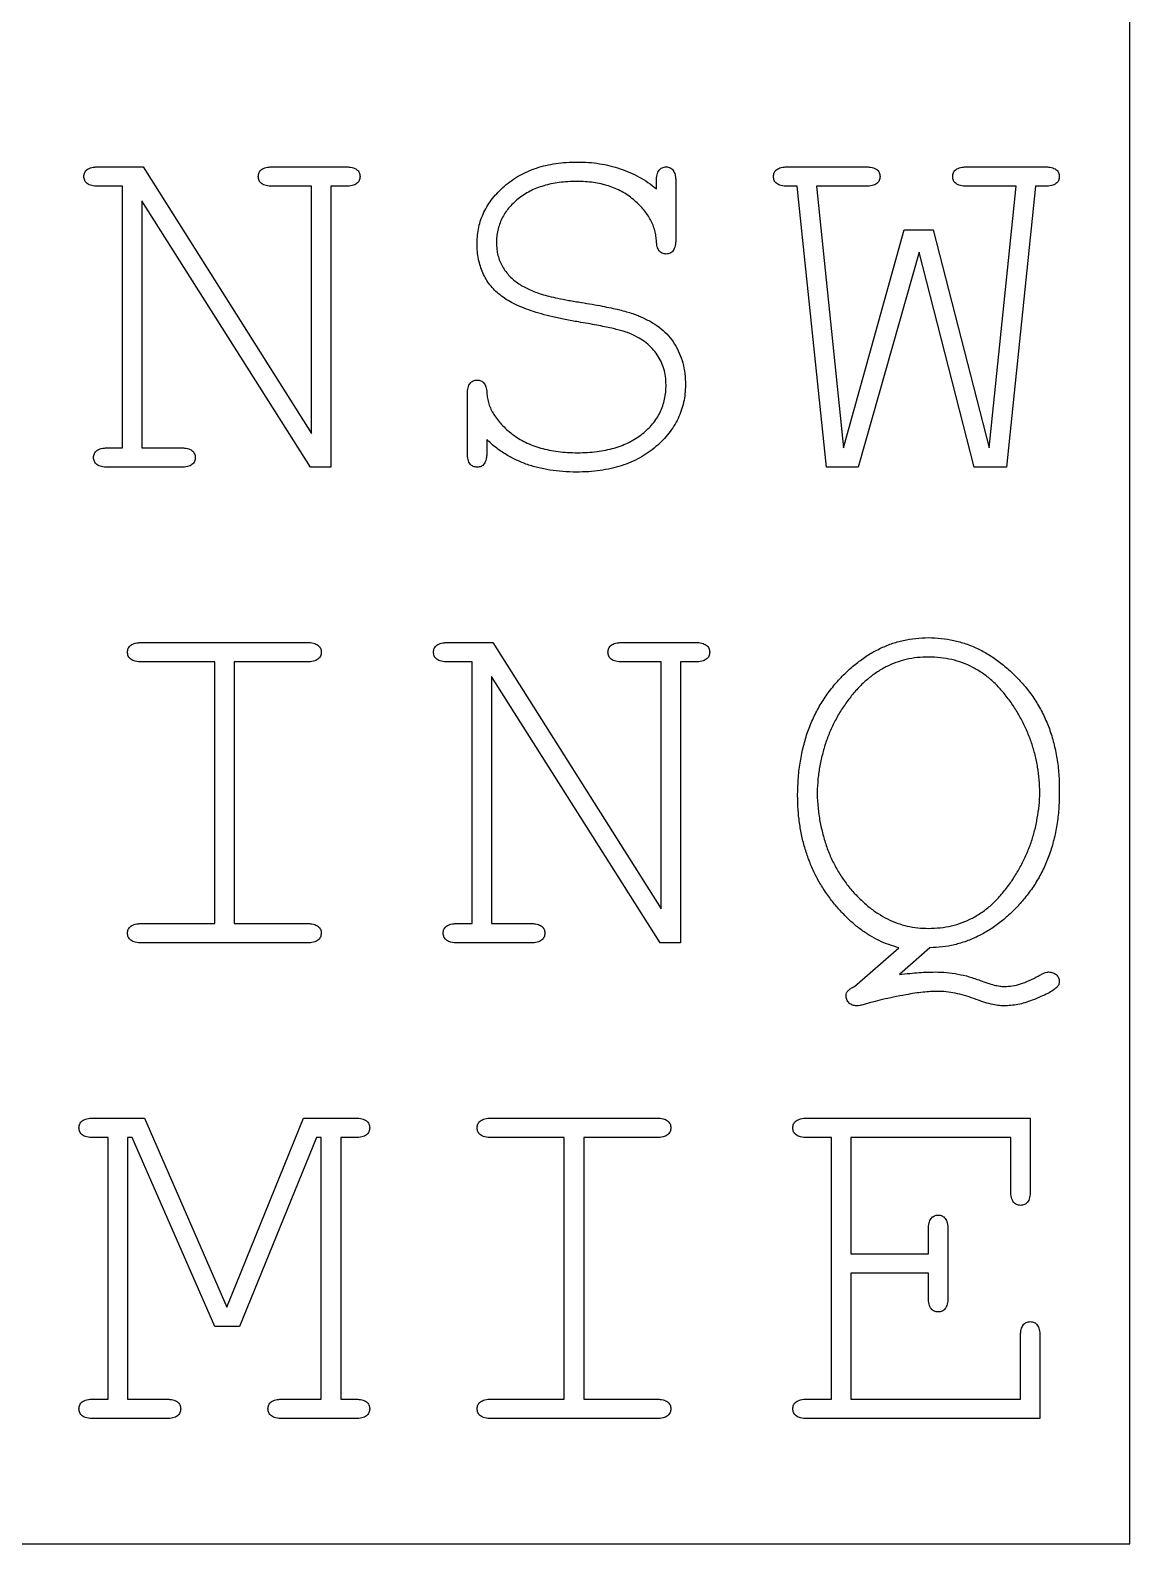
# Model space of a CAD drawing. Header units: millimetres. Extents: x -1 to 183, y -1 to 134.
# Drawn here: x 139.1 to 183, y -1 to 59.5 of the extents above; entities that cross this region are included whole.
import ezdxf

# ---------------------------------------------------------------- set-up
doc = ezdxf.new("R2010")
doc.units = ezdxf.units.MM

msp = doc.modelspace()

# ---------------------------------------------------------------- linework, layer by layer
at = {"color": 7, "linetype": 'Continuous', "lineweight": 25}
for p, q in [((183, -1), (183, 134)), ((141.806, 54), (143.597, 54)), ((143.597, 54), (150.323, 43.355)), ((148.774, 54), (151.677, 54)), ((169.348, 54), (172.445, 54)), ((176.51, 54), (179.606, 54)), ((142.774, 53.226), (141.806, 53.226)), ((142.774, 42.774), (142.774, 53.226)), ((150.323, 53.226), (148.774, 53.226)), ((150.323, 43.355), (150.323, 53.226)), ((151.097, 53.226), (151.097, 42)), ((151.677, 53.226), (151.097, 53.226)), ((164.094, 53.129), (164.094, 53.419)), ((164.868, 53.401), (164.868, 51.115)), ((169.723, 53.226), (169.348, 53.226)), ((170.882, 42), (169.723, 53.226)), ((170.495, 53.226), (171.574, 42.774)), ((172.445, 53.226), (170.495, 53.226)), ((178.46, 53.226), (176.51, 53.226)), ((177.381, 42.774), (178.46, 53.226)), ((179.234, 53.226), (178.076, 42)), ((179.606, 53.226), (179.234, 53.226)), ((143.548, 52.645), (143.548, 42.774)), ((150.274, 42), (143.548, 52.645)), ((171.574, 42.774), (173.994, 51.484)), ((173.994, 51.484), (175.155, 51.484)), ((175.155, 51.484), (177.381, 42.774)), ((174.589, 50.598), (172.155, 42)), ((176.788, 42), (174.589, 50.598)), ((156.545, 42.566), (156.545, 44.909)), ((157.319, 43.104), (157.319, 42.596)), ((142.194, 42.774), (142.774, 42.774)), ((143.548, 42.774), (145.097, 42.774)), ((145.097, 42), (142.194, 42)), ((151.097, 42), (150.274, 42)), ((172.155, 42), (170.882, 42)), ((178.076, 42), (176.788, 42)), ((143.548, 35), (150.129, 35)), ((155.771, 35), (157.561, 35)), ((157.561, 35), (164.287, 24.355)), ((162.739, 35), (165.642, 35)), ((146.452, 34.226), (143.548, 34.226)), ((146.452, 23.774), (146.452, 34.226)), ((147.226, 34.226), (147.226, 23.774)), ((150.129, 34.226), (147.226, 34.226)), ((156.739, 34.226), (155.771, 34.226)), ((156.739, 23.774), (156.739, 34.226)), ((164.287, 34.226), (162.739, 34.226)), ((164.287, 24.355), (164.287, 34.226)), ((165.061, 34.226), (165.061, 23)), ((165.642, 34.226), (165.061, 34.226)), ((157.513, 33.645), (157.513, 23.774)), ((164.239, 23), (157.513, 33.645)), ((143.548, 23.774), (146.452, 23.774)), ((147.226, 23.774), (150.129, 23.774)), ((156.158, 23.774), (156.739, 23.774)), ((157.513, 23.774), (159.061, 23.774)), ((150.129, 23), (143.548, 23)), ((159.061, 23), (156.158, 23)), ((165.061, 23), (164.239, 23)), ((172.004, 21.258), (173.779, 22.806)), ((175.019, 22.806), (173.8, 21.742)), ((141.613, 16), (143.648, 16)), ((143.648, 16), (146.935, 8.455)), ((146.935, 8.455), (150.005, 16)), ((150.005, 16), (152.065, 16)), ((157.513, 16), (164.094, 16)), ((170.123, 16), (179.026, 16)), ((179.026, 16), (179.026, 13.097)), ((142.194, 15.226), (141.613, 15.226)), ((142.194, 4.774), (142.194, 15.226)), ((142.968, 15.226), (142.968, 4.774)), ((143.161, 15.226), (142.968, 15.226)), ((146.452, 7.677), (143.161, 15.226)), ((150.516, 15.226), (147.444, 7.677)), ((150.71, 15.226), (150.516, 15.226)), ((150.71, 4.774), (150.71, 15.226)), ((151.484, 15.226), (151.484, 4.774)), ((152.065, 15.226), (151.484, 15.226)), ((160.416, 15.226), (157.513, 15.226)), ((160.416, 4.774), (160.416, 15.226)), ((161.19, 15.226), (161.19, 4.774)), ((164.094, 15.226), (161.19, 15.226)), ((171.09, 15.226), (170.123, 15.226)), ((171.09, 4.774), (171.09, 15.226)), ((171.865, 15.226), (171.865, 10.581)), ((178.252, 15.226), (171.865, 15.226)), ((178.252, 13.097), (178.252, 15.226)), ((174.961, 10.581), (174.961, 11.548)), ((175.735, 11.548), (175.735, 8.839)), ((171.865, 10.581), (174.961, 10.581)), ((171.865, 9.806), (171.865, 4.774)), ((174.961, 9.806), (171.865, 9.806)), ((174.961, 8.839), (174.961, 9.806)), ((147.444, 7.677), (146.452, 7.677)), ((178.639, 4.774), (178.639, 7.29)), ((179.413, 7.29), (179.413, 4)), ((141.613, 4.774), (142.194, 4.774)), ((142.968, 4.774), (144.516, 4.774)), ((149.161, 4.774), (150.71, 4.774)), ((151.484, 4.774), (152.065, 4.774)), ((157.513, 4.774), (160.416, 4.774)), ((161.19, 4.774), (164.094, 4.774)), ((170.123, 4.774), (171.09, 4.774)), ((171.865, 4.774), (178.639, 4.774)), ((144.516, 4), (141.613, 4)), ((152.065, 4), (149.161, 4)), ((164.094, 4), (157.513, 4)), ((179.413, 4), (170.123, 4)), ((-1, -1), (183, -1))]:
    msp.add_line(p, q, dxfattribs=at)
for points, knots in [([(141.226, 53.613), (141.232, 53.667), (141.244, 53.775), (141.337, 53.887), (141.441, 53.945), (141.545, 53.976), (141.668, 53.998), (141.758, 53.999), (141.806, 54)], [0, 0, 0, 0, 0.2042822, 0.4065661, 0.5219336, 0.6592799, 0.8153543, 1, 1, 1, 1]), ([(148.194, 53.613), (148.2, 53.667), (148.212, 53.774), (148.301, 53.886), (148.404, 53.946), (148.507, 53.976), (148.633, 53.998), (148.725, 53.999), (148.774, 54)], [0, 0, 0, 0, 0.203889, 0.403401, 0.51524, 0.652323, 0.811877, 1, 1, 1, 1]), ([(151.677, 54), (151.726, 53.999), (151.815, 53.998), (151.938, 53.977), (152.04, 53.945), (152.144, 53.886), (152.241, 53.776), (152.252, 53.667), (152.258, 53.613)], [0, 0, 0, 0, 0.184871, 0.341136, 0.474994, 0.590503, 0.795468, 1, 1, 1, 1]), ([(156.932, 50.949), (156.936, 51.058), (156.943, 51.273), (156.997, 51.59), (157.079, 51.897), (157.204, 52.19), (157.357, 52.471), (157.548, 52.74), (157.773, 52.997), (158.028, 53.242), (158.315, 53.463), (158.623, 53.662), (158.956, 53.824), (159.308, 53.963), (159.685, 54.063), (160.082, 54.139), (160.502, 54.185), (160.789, 54.191), (160.936, 54.194)], [0, 0, 0, 0, 0.056916, 0.112366, 0.167516, 0.222239, 0.27805, 0.334693, 0.393994, 0.455776, 0.519139, 0.582782, 0.646789, 0.712259, 0.779915, 0.85009, 0.923131, 1, 1, 1, 1]), ([(160.936, 54.194), (161.087, 54.191), (161.383, 54.187), (161.819, 54.132), (162.239, 54.053), (162.642, 53.932), (163.032, 53.786), (163.403, 53.599), (163.762, 53.386), (163.982, 53.215), (164.094, 53.129)], [0, 0, 0, 0, 0.132647, 0.26166, 0.386774, 0.510093, 0.63204, 0.754198, 0.875967, 1, 1, 1, 1]), ([(164.094, 53.419), (164.094, 53.468), (164.095, 53.557), (164.117, 53.68), (164.149, 53.782), (164.208, 53.886), (164.318, 53.983), (164.426, 53.994), (164.481, 54)], [0, 0, 0, 0, 0.1848712, 0.3411362, 0.4749942, 0.5905026, 0.7954683, 1, 1, 1, 1]), ([(164.481, 54), (164.535, 53.994), (164.645, 53.983), (164.754, 53.883), (164.812, 53.776), (164.845, 53.67), (164.866, 53.543), (164.867, 53.451), (164.868, 53.401)], [0, 0, 0, 0, 0.200342, 0.403535, 0.519958, 0.654655, 0.81515, 1, 1, 1, 1]), ([(168.768, 53.613), (168.774, 53.667), (168.786, 53.775), (168.879, 53.887), (168.983, 53.945), (169.087, 53.976), (169.21, 53.998), (169.3, 53.999), (169.348, 54)], [0, 0, 0, 0, 0.204282, 0.406566, 0.521934, 0.65928, 0.815354, 1, 1, 1, 1]), ([(172.445, 54), (172.494, 53.999), (172.584, 53.998), (172.708, 53.977), (172.811, 53.944), (172.915, 53.887), (173.008, 53.775), (173.02, 53.667), (173.026, 53.613)], [0, 0, 0, 0, 0.1846207, 0.3444607, 0.4781372, 0.5934891, 0.7957455, 1, 1, 1, 1]), ([(175.929, 53.613), (175.935, 53.667), (175.947, 53.775), (176.04, 53.887), (176.145, 53.945), (176.248, 53.976), (176.372, 53.998), (176.461, 53.999), (176.51, 54)], [0, 0, 0, 0, 0.204282, 0.406566, 0.521934, 0.65928, 0.815354, 1, 1, 1, 1]), ([(179.606, 54), (179.655, 53.999), (179.745, 53.998), (179.87, 53.977), (179.972, 53.944), (180.076, 53.887), (180.169, 53.775), (180.181, 53.667), (180.187, 53.613)], [0, 0, 0, 0, 0.1846207, 0.3444607, 0.4781372, 0.5934891, 0.7957455, 1, 1, 1, 1]), ([(141.806, 53.226), (141.758, 53.226), (141.668, 53.227), (141.545, 53.25), (141.441, 53.281), (141.337, 53.339), (141.244, 53.451), (141.232, 53.559), (141.226, 53.613)], [0, 0, 0, 0, 0.184646, 0.34072, 0.478066, 0.593434, 0.795718, 1, 1, 1, 1]), ([(148.774, 53.226), (148.726, 53.226), (148.636, 53.227), (148.512, 53.25), (148.409, 53.281), (148.304, 53.339), (148.211, 53.451), (148.2, 53.559), (148.194, 53.613)], [0, 0, 0, 0, 0.184646, 0.34072, 0.478066, 0.593434, 0.795718, 1, 1, 1, 1]), ([(152.258, 53.613), (152.252, 53.559), (152.241, 53.45), (152.144, 53.34), (152.04, 53.281), (151.938, 53.249), (151.815, 53.228), (151.726, 53.226), (151.677, 53.226)], [0, 0, 0, 0, 0.204532, 0.409497, 0.525006, 0.658864, 0.815129, 1, 1, 1, 1]), ([(160.915, 53.419), (160.795, 53.417), (160.562, 53.411), (160.221, 53.382), (159.899, 53.328), (159.597, 53.248), (159.311, 53.154), (159.046, 53.031), (158.8, 52.889), (158.573, 52.727), (158.372, 52.544), (158.191, 52.355), (158.042, 52.15), (157.921, 51.933), (157.821, 51.706), (157.757, 51.464), (157.711, 51.213), (157.708, 51.042), (157.706, 50.955)], [0, 0, 0, 0, 0.079482, 0.154544, 0.226316, 0.29529, 0.361575, 0.425495, 0.488009, 0.549702, 0.609739, 0.667357, 0.722767, 0.777166, 0.831599, 0.886341, 0.942529, 1, 1, 1, 1]), ([(164.094, 51.067), (164.086, 51.141), (164.072, 51.291), (164.018, 51.51), (163.943, 51.724), (163.84, 51.932), (163.71, 52.134), (163.557, 52.33), (163.375, 52.517), (163.175, 52.701), (162.952, 52.87), (162.71, 53.019), (162.452, 53.143), (162.177, 53.243), (161.886, 53.321), (161.577, 53.379), (161.252, 53.412), (161.029, 53.417), (160.915, 53.419)], [0, 0, 0, 0, 0.051857, 0.103321, 0.155028, 0.208538, 0.262959, 0.320433, 0.379971, 0.443002, 0.507559, 0.57282, 0.638469, 0.705153, 0.77434, 0.846517, 0.921343, 1, 1, 1, 1]), ([(169.348, 53.226), (169.3, 53.226), (169.21, 53.227), (169.087, 53.25), (168.983, 53.281), (168.879, 53.339), (168.786, 53.451), (168.774, 53.559), (168.768, 53.613)], [0, 0, 0, 0, 0.184646, 0.34072, 0.478066, 0.593434, 0.795718, 1, 1, 1, 1]), ([(173.026, 53.613), (173.02, 53.559), (173.008, 53.451), (172.915, 53.339), (172.811, 53.281), (172.708, 53.249), (172.584, 53.228), (172.494, 53.227), (172.445, 53.226)], [0, 0, 0, 0, 0.204255, 0.406511, 0.521863, 0.655539, 0.815379, 1, 1, 1, 1]), ([(176.51, 53.226), (176.461, 53.226), (176.372, 53.227), (176.248, 53.25), (176.145, 53.281), (176.04, 53.339), (175.947, 53.451), (175.935, 53.559), (175.929, 53.613)], [0, 0, 0, 0, 0.184646, 0.34072, 0.478066, 0.593434, 0.795718, 1, 1, 1, 1]), ([(180.187, 53.613), (180.181, 53.559), (180.169, 53.451), (180.076, 53.339), (179.972, 53.281), (179.87, 53.249), (179.745, 53.228), (179.655, 53.227), (179.606, 53.226)], [0, 0, 0, 0, 0.204255, 0.406511, 0.521863, 0.655539, 0.815379, 1, 1, 1, 1]), ([(157.849, 48.883), (157.775, 48.945), (157.63, 49.067), (157.443, 49.281), (157.284, 49.512), (157.157, 49.763), (157.056, 50.031), (156.984, 50.319), (156.941, 50.628), (156.935, 50.84), (156.932, 50.949)], [0, 0, 0, 0, 0.122527, 0.243231, 0.362099, 0.481023, 0.60234, 0.728822, 0.860441, 1, 1, 1, 1]), ([(157.706, 50.955), (157.709, 50.871), (157.715, 50.706), (157.762, 50.464), (157.837, 50.233), (157.943, 50.015), (158.078, 49.816), (158.228, 49.632), (158.403, 49.472), (158.661, 49.279), (159.031, 49.086), (159.438, 48.927), (159.821, 48.827), (160.182, 48.746), (160.615, 48.662), (160.928, 48.609), (161.097, 48.581)], [0, 0, 0, 0, 0.055163, 0.108508, 0.161585, 0.214695, 0.267318, 0.319131, 0.370767, 0.422911, 0.530973, 0.643951, 0.709932, 0.790884, 0.887553, 1, 1, 1, 1]), ([(164.481, 50.516), (164.429, 50.522), (164.324, 50.535), (164.216, 50.625), (164.159, 50.724), (164.121, 50.82), (164.103, 50.937), (164.097, 51.021), (164.094, 51.067)], [0, 0, 0, 0, 0.205908, 0.411934, 0.529194, 0.662891, 0.818297, 1, 1, 1, 1]), ([(164.868, 51.115), (164.867, 51.065), (164.866, 50.973), (164.845, 50.846), (164.812, 50.74), (164.755, 50.633), (164.643, 50.537), (164.535, 50.523), (164.481, 50.516)], [0, 0, 0, 0, 0.185149, 0.345903, 0.480818, 0.597428, 0.798519, 1, 1, 1, 1]), ([(160.979, 47.806), (160.801, 47.836), (160.458, 47.894), (159.964, 48), (159.511, 48.117), (159.099, 48.247), (158.727, 48.386), (158.395, 48.535), (158.101, 48.696), (157.93, 48.823), (157.849, 48.883)], [0, 0, 0, 0, 0.16175, 0.312645, 0.452924, 0.582024, 0.700035, 0.809399, 0.909092, 1, 1, 1, 1]), ([(161.097, 48.581), (161.242, 48.558), (161.52, 48.515), (161.917, 48.443), (162.277, 48.365), (162.602, 48.296), (162.89, 48.22), (163.14, 48.141), (163.355, 48.065), (163.482, 48.006), (163.54, 47.979)], [0, 0, 0, 0, 0.174713, 0.334277, 0.479963, 0.612514, 0.729051, 0.833258, 0.923848, 1, 1, 1, 1]), ([(163.074, 47.326), (163.028, 47.344), (162.926, 47.385), (162.752, 47.443), (162.543, 47.499), (162.298, 47.556), (162.017, 47.616), (161.702, 47.68), (161.352, 47.742), (161.107, 47.784), (160.979, 47.806)], [0, 0, 0, 0, 0.069353, 0.15371, 0.254192, 0.371003, 0.504561, 0.653524, 0.819036, 1, 1, 1, 1]), ([(163.54, 47.979), (163.674, 47.915), (163.936, 47.79), (164.287, 47.546), (164.586, 47.258), (164.829, 46.928), (165.02, 46.563), (165.158, 46.166), (165.24, 45.738), (165.25, 45.442), (165.255, 45.29)], [0, 0, 0, 0, 0.131059, 0.255839, 0.376152, 0.495866, 0.616587, 0.73828, 0.866152, 1, 1, 1, 1]), ([(164.481, 45.296), (164.477, 45.406), (164.469, 45.621), (164.402, 45.934), (164.287, 46.226), (164.134, 46.501), (163.93, 46.749), (163.69, 46.977), (163.399, 47.17), (163.185, 47.273), (163.074, 47.326)], [0, 0, 0, 0, 0.124657, 0.245969, 0.363397, 0.482547, 0.603788, 0.728466, 0.860403, 1, 1, 1, 1]), ([(156.545, 44.909), (156.546, 44.958), (156.547, 45.047), (156.569, 45.17), (156.6, 45.272), (156.66, 45.373), (156.77, 45.466), (156.878, 45.478), (156.932, 45.484)], [0, 0, 0, 0, 0.185941, 0.34311, 0.477742, 0.590583, 0.794285, 1, 1, 1, 1]), ([(156.932, 45.484), (156.984, 45.478), (157.086, 45.468), (157.195, 45.386), (157.257, 45.296), (157.29, 45.207), (157.315, 45.101), (157.318, 45.023), (157.319, 44.982)], [0, 0, 0, 0, 0.21651, 0.426295, 0.545261, 0.672998, 0.825444, 1, 1, 1, 1]), ([(157.319, 44.982), (157.327, 44.907), (157.341, 44.757), (157.397, 44.535), (157.482, 44.318), (157.599, 44.109), (157.742, 43.903), (157.912, 43.701), (158.114, 43.509), (158.339, 43.318), (158.591, 43.145), (158.866, 42.991), (159.162, 42.866), (159.479, 42.763), (159.816, 42.682), (160.173, 42.62), (160.553, 42.588), (160.812, 42.583), (160.945, 42.581)], [0, 0, 0, 0, 0.047286, 0.09498, 0.143393, 0.19336, 0.245795, 0.300701, 0.359018, 0.42115, 0.485902, 0.55121, 0.618843, 0.688249, 0.760713, 0.836632, 0.91623, 1, 1, 1, 1]), ([(165.255, 45.29), (165.251, 45.172), (165.244, 44.939), (165.189, 44.594), (165.094, 44.265), (164.968, 43.946), (164.797, 43.645), (164.596, 43.353), (164.352, 43.079), (164.077, 42.819), (163.773, 42.58), (163.438, 42.374), (163.077, 42.199), (162.691, 42.053), (162.28, 41.941), (161.844, 41.864), (161.382, 41.814), (161.065, 41.809), (160.903, 41.806)], [0, 0, 0, 0, 0.05688, 0.112434, 0.167454, 0.221909, 0.276895, 0.333733, 0.39256, 0.45335, 0.515606, 0.578393, 0.642666, 0.708583, 0.776545, 0.847589, 0.921795, 1, 1, 1, 1]), ([(160.945, 42.581), (161.079, 42.583), (161.338, 42.587), (161.716, 42.625), (162.073, 42.681), (162.408, 42.762), (162.722, 42.868), (163.014, 42.998), (163.284, 43.153), (163.533, 43.328), (163.755, 43.523), (163.948, 43.734), (164.112, 43.959), (164.251, 44.198), (164.353, 44.455), (164.425, 44.724), (164.472, 45.005), (164.478, 45.198), (164.481, 45.296)], [0, 0, 0, 0, 0.079794, 0.15567, 0.22729, 0.296315, 0.362045, 0.425603, 0.487583, 0.54827, 0.607783, 0.664238, 0.71959, 0.774525, 0.829279, 0.884393, 0.941312, 1, 1, 1, 1]), ([(160.903, 41.806), (160.72, 41.81), (160.364, 41.818), (159.844, 41.88), (159.352, 41.979), (158.887, 42.12), (158.453, 42.307), (158.044, 42.528), (157.662, 42.791), (157.434, 42.999), (157.319, 43.104)], [0, 0, 0, 0, 0.140105, 0.273273, 0.401151, 0.524952, 0.645204, 0.763233, 0.881032, 1, 1, 1, 1]), ([(141.613, 42.387), (141.619, 42.441), (141.631, 42.549), (141.724, 42.661), (141.828, 42.719), (141.93, 42.751), (142.055, 42.772), (142.145, 42.773), (142.194, 42.774)], [0, 0, 0, 0, 0.2042545, 0.4065109, 0.5218628, 0.6555393, 0.8153793, 1, 1, 1, 1]), ([(142.194, 42), (142.145, 42.001), (142.055, 42.002), (141.931, 42.023), (141.827, 42.055), (141.724, 42.118), (141.633, 42.229), (141.619, 42.335), (141.613, 42.387)], [0, 0, 0, 0, 0.18509, 0.345337, 0.479354, 0.596972, 0.802758, 1, 1, 1, 1]), ([(145.097, 42.774), (145.145, 42.773), (145.236, 42.772), (145.36, 42.751), (145.463, 42.719), (145.567, 42.661), (145.659, 42.549), (145.671, 42.441), (145.677, 42.387)], [0, 0, 0, 0, 0.1846207, 0.3444607, 0.4781372, 0.5934891, 0.7957455, 1, 1, 1, 1]), ([(145.677, 42.387), (145.671, 42.335), (145.658, 42.229), (145.566, 42.118), (145.464, 42.055), (145.36, 42.023), (145.236, 42.002), (145.145, 42.001), (145.097, 42)], [0, 0, 0, 0, 0.197242, 0.4030284, 0.5206464, 0.654663, 0.8149097, 1, 1, 1, 1]), ([(156.932, 42), (156.88, 42.007), (156.775, 42.02), (156.662, 42.108), (156.601, 42.21), (156.568, 42.311), (156.547, 42.432), (156.546, 42.519), (156.545, 42.566)], [0, 0, 0, 0, 0.200756, 0.407808, 0.527521, 0.660211, 0.819448, 1, 1, 1, 1]), ([(157.319, 42.596), (157.319, 42.546), (157.317, 42.454), (157.296, 42.327), (157.264, 42.221), (157.207, 42.114), (157.095, 42.018), (156.987, 42.006), (156.932, 42)], [0, 0, 0, 0, 0.1853, 0.346185, 0.48121, 0.597916, 0.799171, 1, 1, 1, 1]), ([(169.735, 28.94), (169.742, 29.165), (169.755, 29.605), (169.834, 30.248), (169.963, 30.86), (170.132, 31.443), (170.358, 31.991), (170.628, 32.51), (170.951, 32.995), (171.314, 33.446), (171.709, 33.854), (172.127, 34.211), (172.559, 34.516), (173.011, 34.761), (173.474, 34.958), (173.956, 35.093), (174.453, 35.179), (174.791, 35.189), (174.961, 35.194)], [0, 0, 0, 0, 0.074607, 0.145993, 0.214623, 0.281563, 0.346918, 0.411051, 0.475198, 0.53961, 0.602954, 0.663168, 0.721489, 0.777878, 0.833308, 0.888215, 0.943436, 1, 1, 1, 1]), ([(174.961, 35.194), (175.132, 35.188), (175.47, 35.178), (175.97, 35.094), (176.453, 34.956), (176.923, 34.769), (177.374, 34.52), (177.813, 34.223), (178.232, 33.866), (178.635, 33.463), (179.01, 33.022), (179.33, 32.536), (179.604, 32.024), (179.826, 31.479), (179.995, 30.902), (180.111, 30.294), (180.185, 29.657), (180.186, 29.222), (180.187, 29)], [0, 0, 0, 0, 0.0567196, 0.1124231, 0.1678041, 0.223442, 0.2802803, 0.338657, 0.3995481, 0.4630595, 0.5277692, 0.5918133, 0.6559835, 0.7207713, 0.7871569, 0.8554482, 0.9262493, 1, 1, 1, 1]), ([(142.968, 34.613), (142.974, 34.667), (142.986, 34.775), (143.079, 34.887), (143.183, 34.945), (143.287, 34.976), (143.41, 34.998), (143.5, 34.999), (143.548, 35)], [0, 0, 0, 0, 0.204282, 0.406566, 0.521934, 0.65928, 0.815354, 1, 1, 1, 1]), ([(143.548, 34.226), (143.5, 34.226), (143.41, 34.227), (143.287, 34.25), (143.183, 34.281), (143.079, 34.339), (142.986, 34.451), (142.974, 34.559), (142.968, 34.613)], [0, 0, 0, 0, 0.1846457, 0.3407201, 0.4780664, 0.5934339, 0.7957178, 1, 1, 1, 1]), ([(150.129, 35), (150.178, 34.999), (150.267, 34.998), (150.39, 34.977), (150.492, 34.945), (150.596, 34.886), (150.692, 34.776), (150.704, 34.667), (150.71, 34.613)], [0, 0, 0, 0, 0.184871, 0.341136, 0.474994, 0.590503, 0.795468, 1, 1, 1, 1]), ([(150.71, 34.613), (150.704, 34.559), (150.692, 34.45), (150.596, 34.34), (150.492, 34.281), (150.39, 34.249), (150.267, 34.228), (150.178, 34.226), (150.129, 34.226)], [0, 0, 0, 0, 0.204532, 0.409497, 0.525006, 0.658864, 0.815129, 1, 1, 1, 1]), ([(155.19, 34.613), (155.196, 34.667), (155.208, 34.775), (155.301, 34.887), (155.406, 34.945), (155.509, 34.976), (155.633, 34.998), (155.722, 34.999), (155.771, 35)], [0, 0, 0, 0, 0.204282, 0.406566, 0.521934, 0.65928, 0.815354, 1, 1, 1, 1]), ([(155.771, 34.226), (155.722, 34.226), (155.633, 34.227), (155.509, 34.25), (155.406, 34.281), (155.301, 34.339), (155.208, 34.451), (155.196, 34.559), (155.19, 34.613)], [0, 0, 0, 0, 0.184646, 0.34072, 0.478066, 0.593434, 0.795718, 1, 1, 1, 1]), ([(162.158, 34.613), (162.164, 34.667), (162.176, 34.774), (162.266, 34.886), (162.368, 34.946), (162.472, 34.976), (162.598, 34.998), (162.689, 34.999), (162.739, 35)], [0, 0, 0, 0, 0.203889, 0.403401, 0.51524, 0.652323, 0.811877, 1, 1, 1, 1]), ([(162.739, 34.226), (162.69, 34.226), (162.601, 34.227), (162.477, 34.25), (162.374, 34.281), (162.269, 34.339), (162.176, 34.451), (162.164, 34.559), (162.158, 34.613)], [0, 0, 0, 0, 0.184646, 0.34072, 0.478066, 0.593434, 0.795718, 1, 1, 1, 1]), ([(165.642, 35), (165.69, 34.999), (165.78, 34.998), (165.903, 34.977), (166.005, 34.945), (166.109, 34.886), (166.205, 34.776), (166.217, 34.667), (166.223, 34.613)], [0, 0, 0, 0, 0.184871, 0.341136, 0.474994, 0.590503, 0.795468, 1, 1, 1, 1]), ([(166.223, 34.613), (166.217, 34.559), (166.205, 34.45), (166.109, 34.34), (166.005, 34.281), (165.903, 34.249), (165.78, 34.228), (165.69, 34.226), (165.642, 34.226)], [0, 0, 0, 0, 0.204532, 0.409497, 0.525006, 0.658864, 0.815129, 1, 1, 1, 1]), ([(174.961, 34.419), (174.811, 34.415), (174.513, 34.407), (174.076, 34.328), (173.658, 34.204), (173.258, 34.03), (172.876, 33.805), (172.513, 33.529), (172.168, 33.205), (171.847, 32.833), (171.555, 32.428), (171.292, 32), (171.069, 31.551), (170.879, 31.081), (170.733, 30.588), (170.617, 30.077), (170.541, 29.545), (170.52, 29.184), (170.51, 29)], [0, 0, 0, 0, 0.058241, 0.115287, 0.171103, 0.226865, 0.283899, 0.342135, 0.40316, 0.466792, 0.531905, 0.596368, 0.660953, 0.726113, 0.792173, 0.859783, 0.928782, 1, 1, 1, 1]), ([(179.413, 29), (179.406, 29.173), (179.394, 29.514), (179.329, 30.019), (179.225, 30.51), (179.087, 30.989), (178.908, 31.452), (178.692, 31.902), (178.44, 32.339), (178.153, 32.757), (177.84, 33.147), (177.498, 33.489), (177.128, 33.774), (176.74, 34.013), (176.327, 34.196), (175.892, 34.327), (175.434, 34.403), (175.121, 34.414), (174.961, 34.419)], [0, 0, 0, 0, 0.066664, 0.131803, 0.196245, 0.260309, 0.324149, 0.388053, 0.452759, 0.518844, 0.583598, 0.645537, 0.705187, 0.763542, 0.821055, 0.879188, 0.93839, 1, 1, 1, 1]), ([(173.779, 22.806), (173.645, 22.845), (173.376, 22.922), (172.988, 23.089), (172.612, 23.291), (172.25, 23.537), (171.898, 23.816), (171.567, 24.145), (171.241, 24.504), (170.936, 24.902), (170.651, 25.327), (170.407, 25.782), (170.2, 26.257), (170.03, 26.752), (169.897, 27.269), (169.804, 27.808), (169.745, 28.367), (169.739, 28.747), (169.735, 28.94)], [0, 0, 0, 0, 0.053017, 0.106305, 0.160366, 0.215367, 0.272395, 0.331256, 0.392639, 0.456625, 0.521945, 0.587333, 0.652608, 0.718716, 0.786443, 0.855368, 0.926702, 1, 1, 1, 1]), ([(170.51, 29), (170.52, 28.805), (170.54, 28.423), (170.619, 27.865), (170.738, 27.334), (170.891, 26.83), (171.084, 26.353), (171.32, 25.907), (171.589, 25.484), (171.895, 25.094), (172.23, 24.743), (172.577, 24.431), (172.942, 24.17), (173.318, 23.953), (173.709, 23.784), (174.114, 23.666), (174.533, 23.595), (174.818, 23.585), (174.961, 23.581)], [0, 0, 0, 0, 0.075457, 0.147945, 0.217884, 0.285625, 0.351761, 0.416494, 0.480877, 0.545334, 0.608246, 0.668208, 0.725798, 0.781536, 0.835881, 0.889946, 0.94452, 1, 1, 1, 1]), ([(174.961, 23.581), (175.119, 23.586), (175.429, 23.597), (175.882, 23.673), (176.313, 23.805), (176.721, 23.987), (177.108, 24.223), (177.474, 24.509), (177.812, 24.851), (178.127, 25.237), (178.413, 25.655), (178.664, 26.093), (178.884, 26.542), (179.065, 27.007), (179.209, 27.486), (179.312, 27.979), (179.389, 28.485), (179.405, 28.827), (179.413, 29)], [0, 0, 0, 0, 0.060968, 0.119917, 0.177433, 0.234718, 0.292666, 0.352142, 0.413942, 0.478538, 0.544771, 0.60962, 0.673837, 0.738323, 0.802266, 0.867314, 0.933142, 1, 1, 1, 1]), ([(180.187, 29), (180.183, 28.781), (180.174, 28.351), (180.101, 27.72), (179.976, 27.121), (179.807, 26.549), (179.586, 26.008), (179.316, 25.495), (178.992, 25.017), (178.63, 24.569), (178.233, 24.166), (177.821, 23.807), (177.389, 23.508), (176.946, 23.255), (176.484, 23.062), (176.009, 22.918), (175.519, 22.828), (175.186, 22.814), (175.019, 22.806)], [0, 0, 0, 0, 0.073456, 0.144285, 0.212685, 0.278719, 0.344113, 0.408426, 0.472788, 0.537718, 0.601588, 0.662276, 0.720833, 0.777478, 0.833269, 0.888383, 0.943723, 1, 1, 1, 1]), ([(142.968, 23.387), (142.974, 23.441), (142.986, 23.549), (143.079, 23.661), (143.183, 23.719), (143.287, 23.75), (143.41, 23.773), (143.5, 23.774), (143.548, 23.774)], [0, 0, 0, 0, 0.204282, 0.406566, 0.521934, 0.65928, 0.815354, 1, 1, 1, 1]), ([(150.129, 23.774), (150.178, 23.774), (150.267, 23.772), (150.39, 23.751), (150.492, 23.719), (150.596, 23.66), (150.692, 23.55), (150.704, 23.441), (150.71, 23.387)], [0, 0, 0, 0, 0.184871, 0.341136, 0.474994, 0.590503, 0.795468, 1, 1, 1, 1]), ([(155.577, 23.387), (155.583, 23.441), (155.595, 23.549), (155.688, 23.661), (155.792, 23.719), (155.895, 23.751), (156.019, 23.772), (156.11, 23.773), (156.158, 23.774)], [0, 0, 0, 0, 0.204255, 0.406511, 0.521863, 0.655539, 0.815379, 1, 1, 1, 1]), ([(159.061, 23.774), (159.11, 23.773), (159.2, 23.772), (159.324, 23.751), (159.427, 23.719), (159.531, 23.661), (159.624, 23.549), (159.636, 23.441), (159.642, 23.387)], [0, 0, 0, 0, 0.184621, 0.344461, 0.478137, 0.593489, 0.795745, 1, 1, 1, 1]), ([(143.548, 23), (143.5, 23.001), (143.41, 23.001), (143.287, 23.024), (143.182, 23.054), (143.079, 23.118), (142.988, 23.229), (142.974, 23.335), (142.968, 23.387)], [0, 0, 0, 0, 0.185116, 0.341587, 0.479283, 0.596917, 0.802731, 1, 1, 1, 1]), ([(150.71, 23.387), (150.703, 23.335), (150.69, 23.228), (150.596, 23.118), (150.493, 23.055), (150.39, 23.024), (150.267, 23.002), (150.178, 23.001), (150.129, 23)], [0, 0, 0, 0, 0.197517, 0.405997, 0.523779, 0.657983, 0.814651, 1, 1, 1, 1]), ([(156.158, 23), (156.11, 23.001), (156.019, 23.002), (155.895, 23.023), (155.791, 23.055), (155.689, 23.118), (155.597, 23.229), (155.584, 23.335), (155.577, 23.387)], [0, 0, 0, 0, 0.18509, 0.345337, 0.479354, 0.596972, 0.802758, 1, 1, 1, 1]), ([(159.642, 23.387), (159.635, 23.335), (159.622, 23.229), (159.531, 23.118), (159.428, 23.055), (159.324, 23.023), (159.2, 23.002), (159.11, 23.001), (159.061, 23)], [0, 0, 0, 0, 0.197242, 0.403028, 0.520646, 0.654663, 0.81491, 1, 1, 1, 1]), ([(173.8, 21.742), (173.938, 21.757), (174.201, 21.785), (174.577, 21.815), (174.915, 21.835), (175.128, 21.837), (175.227, 21.839)], [0, 0, 0, 0, 0.290966, 0.553809, 0.790786, 1, 1, 1, 1]), ([(175.227, 21.839), (175.38, 21.835), (175.685, 21.827), (176.139, 21.76), (176.591, 21.656), (176.883, 21.552), (177.03, 21.5)], [0, 0, 0, 0, 0.247945, 0.496384, 0.745839, 1, 1, 1, 1]), ([(179.343, 21.678), (179.388, 21.702), (179.471, 21.745), (179.585, 21.797), (179.679, 21.832), (179.736, 21.837), (179.761, 21.839)], [0, 0, 0, 0, 0.3393433, 0.6188732, 0.8375922, 1, 1, 1, 1]), ([(179.761, 21.839), (179.818, 21.834), (179.929, 21.825), (180.071, 21.742), (180.172, 21.615), (180.182, 21.511), (180.187, 21.458)], [0, 0, 0, 0, 0.269241, 0.515946, 0.753295, 1, 1, 1, 1]), ([(171.671, 20.91), (171.676, 20.942), (171.685, 21.012), (171.758, 21.104), (171.864, 21.19), (171.954, 21.234), (172.004, 21.258)], [0, 0, 0, 0, 0.190263, 0.409496, 0.673186, 1, 1, 1, 1]), ([(177.03, 21.5), (177.128, 21.463), (177.311, 21.395), (177.572, 21.32), (177.796, 21.269), (177.935, 21.262), (177.998, 21.258)], [0, 0, 0, 0, 0.314076, 0.584382, 0.812267, 1, 1, 1, 1]), ([(177.998, 21.258), (178.102, 21.264), (178.318, 21.276), (178.648, 21.361), (178.996, 21.491), (179.224, 21.614), (179.343, 21.678)], [0, 0, 0, 0, 0.219548, 0.455433, 0.714154, 1, 1, 1, 1]), ([(180.084, 21.222), (180.038, 21.182), (179.929, 21.089), (179.713, 20.971), (179.433, 20.841), (179.221, 20.757), (179.104, 20.711)], [0, 0, 0, 0, 0.16453, 0.385364, 0.661811, 1, 1, 1, 1]), ([(180.187, 21.458), (180.183, 21.414), (180.175, 21.323), (180.115, 21.256), (180.084, 21.222)], [0, 0, 0, 0, 0.490523, 1, 1, 1, 1]), ([(172.094, 20.484), (172.039, 20.49), (171.929, 20.501), (171.787, 20.592), (171.685, 20.734), (171.676, 20.85), (171.671, 20.91)], [0, 0, 0, 0, 0.248029, 0.487395, 0.734187, 1, 1, 1, 1]), ([(174.06, 20.928), (173.896, 20.897), (173.582, 20.837), (173.139, 20.741), (172.747, 20.645), (172.504, 20.574), (172.391, 20.541)], [0, 0, 0, 0, 0.2930133, 0.5583876, 0.7928346, 1, 1, 1, 1]), ([(175.306, 21.065), (175.217, 21.062), (175.029, 21.058), (174.733, 21.032), (174.406, 20.99), (174.179, 20.95), (174.06, 20.928)], [0, 0, 0, 0, 0.21219, 0.449141, 0.711582, 1, 1, 1, 1]), ([(177.973, 20.484), (177.895, 20.488), (177.721, 20.497), (177.442, 20.557), (177.122, 20.647), (176.774, 20.777), (176.408, 20.906), (176.035, 20.996), (175.669, 21.054), (175.426, 21.061), (175.306, 21.065)], [0, 0, 0, 0, 0.086223, 0.189546, 0.310965, 0.450053, 0.595393, 0.734935, 0.868675, 1, 1, 1, 1]), ([(179.104, 20.711), (179.009, 20.675), (178.823, 20.607), (178.537, 20.538), (178.255, 20.494), (178.066, 20.487), (177.973, 20.484)], [0, 0, 0, 0, 0.262209, 0.51199, 0.759777, 1, 1, 1, 1]), ([(172.391, 20.541), (172.333, 20.525), (172.235, 20.498), (172.135, 20.488), (172.094, 20.484)], [0, 0, 0, 0, 0.596794, 1, 1, 1, 1]), ([(141.032, 15.613), (141.038, 15.667), (141.05, 15.775), (141.143, 15.887), (141.248, 15.945), (141.351, 15.976), (141.475, 15.998), (141.564, 15.999), (141.613, 16)], [0, 0, 0, 0, 0.204282, 0.406566, 0.521934, 0.65928, 0.815354, 1, 1, 1, 1]), ([(152.065, 16), (152.113, 15.999), (152.203, 15.998), (152.328, 15.977), (152.43, 15.944), (152.534, 15.887), (152.627, 15.775), (152.639, 15.667), (152.645, 15.613)], [0, 0, 0, 0, 0.184621, 0.344461, 0.478137, 0.593489, 0.795745, 1, 1, 1, 1]), ([(156.932, 15.613), (156.938, 15.667), (156.95, 15.775), (157.043, 15.887), (157.148, 15.945), (157.251, 15.976), (157.375, 15.998), (157.464, 15.999), (157.513, 16)], [0, 0, 0, 0, 0.204282, 0.406566, 0.521934, 0.65928, 0.815354, 1, 1, 1, 1]), ([(164.094, 16), (164.142, 15.999), (164.232, 15.998), (164.355, 15.977), (164.456, 15.945), (164.56, 15.886), (164.657, 15.776), (164.668, 15.667), (164.674, 15.613)], [0, 0, 0, 0, 0.1848712, 0.3411362, 0.4749942, 0.5905026, 0.7954683, 1, 1, 1, 1]), ([(169.542, 15.613), (169.548, 15.667), (169.56, 15.775), (169.653, 15.887), (169.757, 15.945), (169.861, 15.976), (169.985, 15.998), (170.074, 15.999), (170.123, 16)], [0, 0, 0, 0, 0.204282, 0.406566, 0.521934, 0.65928, 0.815354, 1, 1, 1, 1]), ([(141.613, 15.226), (141.564, 15.226), (141.475, 15.227), (141.351, 15.25), (141.248, 15.281), (141.143, 15.339), (141.05, 15.451), (141.038, 15.559), (141.032, 15.613)], [0, 0, 0, 0, 0.184646, 0.34072, 0.478066, 0.593434, 0.795718, 1, 1, 1, 1]), ([(152.645, 15.613), (152.639, 15.559), (152.627, 15.451), (152.534, 15.339), (152.43, 15.281), (152.328, 15.249), (152.203, 15.228), (152.113, 15.227), (152.065, 15.226)], [0, 0, 0, 0, 0.204255, 0.406511, 0.521863, 0.655539, 0.815379, 1, 1, 1, 1]), ([(157.513, 15.226), (157.464, 15.226), (157.375, 15.227), (157.251, 15.25), (157.148, 15.281), (157.043, 15.339), (156.95, 15.451), (156.938, 15.559), (156.932, 15.613)], [0, 0, 0, 0, 0.184646, 0.34072, 0.478066, 0.593434, 0.795718, 1, 1, 1, 1]), ([(164.674, 15.613), (164.668, 15.559), (164.657, 15.45), (164.56, 15.34), (164.456, 15.281), (164.355, 15.249), (164.232, 15.228), (164.142, 15.226), (164.094, 15.226)], [0, 0, 0, 0, 0.204532, 0.409497, 0.525006, 0.658864, 0.815129, 1, 1, 1, 1]), ([(170.123, 15.226), (170.074, 15.226), (169.985, 15.227), (169.861, 15.25), (169.757, 15.281), (169.653, 15.339), (169.56, 15.451), (169.548, 15.559), (169.542, 15.613)], [0, 0, 0, 0, 0.184646, 0.34072, 0.478066, 0.593434, 0.795718, 1, 1, 1, 1]), ([(178.639, 12.516), (178.585, 12.522), (178.477, 12.534), (178.365, 12.627), (178.306, 12.732), (178.276, 12.835), (178.253, 12.959), (178.252, 13.048), (178.252, 13.097)], [0, 0, 0, 0, 0.204282, 0.406566, 0.521934, 0.65928, 0.815354, 1, 1, 1, 1]), ([(179.026, 13.097), (179.025, 13.048), (179.024, 12.959), (179.002, 12.835), (178.971, 12.732), (178.912, 12.627), (178.801, 12.534), (178.693, 12.522), (178.639, 12.516)], [0, 0, 0, 0, 0.1846457, 0.3407201, 0.4780664, 0.5934339, 0.7957178, 1, 1, 1, 1]), ([(174.961, 11.548), (174.962, 11.597), (174.963, 11.686), (174.985, 11.809), (175.016, 11.912), (175.08, 12.015), (175.191, 12.111), (175.3, 12.123), (175.354, 12.129)], [0, 0, 0, 0, 0.183961, 0.339457, 0.472656, 0.589556, 0.796475, 1, 1, 1, 1]), ([(175.354, 12.129), (175.407, 12.123), (175.513, 12.111), (175.618, 12.013), (175.681, 11.912), (175.712, 11.809), (175.734, 11.686), (175.735, 11.597), (175.735, 11.548)], [0, 0, 0, 0, 0.198697, 0.402448, 0.520934, 0.655939, 0.813544, 1, 1, 1, 1]), ([(175.354, 8.258), (175.3, 8.264), (175.192, 8.276), (175.079, 8.369), (175.015, 8.473), (174.986, 8.577), (174.963, 8.701), (174.962, 8.79), (174.961, 8.839)], [0, 0, 0, 0, 0.203271, 0.407546, 0.524301, 0.660967, 0.816269, 1, 1, 1, 1]), ([(175.735, 8.839), (175.735, 8.79), (175.734, 8.701), (175.711, 8.577), (175.681, 8.473), (175.618, 8.371), (175.512, 8.276), (175.407, 8.264), (175.354, 8.258)], [0, 0, 0, 0, 0.186233, 0.34365, 0.482177, 0.600522, 0.80154, 1, 1, 1, 1]), ([(178.639, 7.29), (178.639, 7.339), (178.64, 7.428), (178.662, 7.551), (178.694, 7.653), (178.753, 7.757), (178.863, 7.854), (178.971, 7.865), (179.026, 7.871)], [0, 0, 0, 0, 0.184871, 0.341136, 0.474994, 0.590503, 0.795468, 1, 1, 1, 1]), ([(179.026, 7.871), (179.08, 7.865), (179.189, 7.854), (179.299, 7.757), (179.357, 7.653), (179.39, 7.551), (179.411, 7.428), (179.412, 7.339), (179.413, 7.29)], [0, 0, 0, 0, 0.204532, 0.409497, 0.525006, 0.658864, 0.815129, 1, 1, 1, 1]), ([(141.032, 4.387), (141.038, 4.441), (141.05, 4.549), (141.143, 4.661), (141.248, 4.719), (141.351, 4.75), (141.475, 4.773), (141.564, 4.774), (141.613, 4.774)], [0, 0, 0, 0, 0.204282, 0.406566, 0.521934, 0.65928, 0.815354, 1, 1, 1, 1]), ([(141.613, 4), (141.564, 4.001), (141.475, 4.001), (141.351, 4.024), (141.247, 4.054), (141.143, 4.118), (141.052, 4.229), (141.039, 4.335), (141.032, 4.387)], [0, 0, 0, 0, 0.185116, 0.341587, 0.479283, 0.596917, 0.802731, 1, 1, 1, 1]), ([(144.516, 4.774), (144.565, 4.774), (144.654, 4.772), (144.777, 4.751), (144.879, 4.719), (144.983, 4.66), (145.079, 4.55), (145.091, 4.441), (145.097, 4.387)], [0, 0, 0, 0, 0.1848712, 0.3411362, 0.4749942, 0.5905026, 0.7954683, 1, 1, 1, 1]), ([(145.097, 4.387), (145.09, 4.335), (145.077, 4.228), (144.983, 4.118), (144.88, 4.055), (144.777, 4.024), (144.654, 4.002), (144.565, 4.001), (144.516, 4)], [0, 0, 0, 0, 0.197517, 0.405997, 0.523779, 0.657983, 0.814651, 1, 1, 1, 1]), ([(148.581, 4.387), (148.587, 4.441), (148.599, 4.549), (148.692, 4.661), (148.795, 4.719), (148.898, 4.751), (149.022, 4.772), (149.113, 4.773), (149.161, 4.774)], [0, 0, 0, 0, 0.204255, 0.406511, 0.521863, 0.655539, 0.815379, 1, 1, 1, 1]), ([(149.161, 4), (149.114, 4.001), (149.025, 4.002), (148.903, 4.024), (148.798, 4.054), (148.695, 4.118), (148.6, 4.228), (148.587, 4.335), (148.581, 4.387)], [0, 0, 0, 0, 0.1815284, 0.3382267, 0.4761219, 0.5939264, 0.8024453, 1, 1, 1, 1]), ([(152.065, 4.774), (152.113, 4.773), (152.203, 4.772), (152.328, 4.751), (152.43, 4.719), (152.534, 4.661), (152.627, 4.549), (152.639, 4.441), (152.645, 4.387)], [0, 0, 0, 0, 0.184621, 0.344461, 0.478137, 0.593489, 0.795745, 1, 1, 1, 1]), ([(152.645, 4.387), (152.639, 4.335), (152.625, 4.229), (152.534, 4.118), (152.431, 4.055), (152.327, 4.023), (152.204, 4.002), (152.113, 4.001), (152.065, 4)], [0, 0, 0, 0, 0.197242, 0.403028, 0.520646, 0.654663, 0.81491, 1, 1, 1, 1]), ([(156.932, 4.387), (156.938, 4.441), (156.95, 4.549), (157.043, 4.661), (157.148, 4.719), (157.251, 4.75), (157.375, 4.773), (157.464, 4.774), (157.513, 4.774)], [0, 0, 0, 0, 0.204282, 0.406566, 0.521934, 0.65928, 0.815354, 1, 1, 1, 1]), ([(157.513, 4), (157.464, 4.001), (157.375, 4.001), (157.251, 4.024), (157.147, 4.054), (157.043, 4.118), (156.952, 4.229), (156.939, 4.335), (156.932, 4.387)], [0, 0, 0, 0, 0.185116, 0.341587, 0.479283, 0.596917, 0.802731, 1, 1, 1, 1]), ([(164.094, 4.774), (164.142, 4.774), (164.232, 4.772), (164.355, 4.751), (164.456, 4.719), (164.56, 4.66), (164.657, 4.55), (164.668, 4.441), (164.674, 4.387)], [0, 0, 0, 0, 0.184871, 0.341136, 0.474994, 0.590503, 0.795468, 1, 1, 1, 1]), ([(164.674, 4.387), (164.668, 4.335), (164.655, 4.228), (164.56, 4.118), (164.457, 4.055), (164.354, 4.024), (164.232, 4.002), (164.142, 4.001), (164.094, 4)], [0, 0, 0, 0, 0.197517, 0.405997, 0.523779, 0.657983, 0.814651, 1, 1, 1, 1]), ([(169.542, 4.387), (169.548, 4.441), (169.56, 4.549), (169.653, 4.661), (169.757, 4.719), (169.861, 4.75), (169.985, 4.773), (170.074, 4.774), (170.123, 4.774)], [0, 0, 0, 0, 0.204282, 0.406566, 0.521934, 0.65928, 0.815354, 1, 1, 1, 1]), ([(170.123, 4), (170.074, 4.001), (169.984, 4.001), (169.861, 4.024), (169.757, 4.054), (169.653, 4.118), (169.562, 4.229), (169.548, 4.335), (169.542, 4.387)], [0, 0, 0, 0, 0.185116, 0.341587, 0.479283, 0.596917, 0.802731, 1, 1, 1, 1])]:
    msp.add_open_spline(points, degree=3, knots=knots, dxfattribs=at)

doc.saveas('drawing.dxf')
